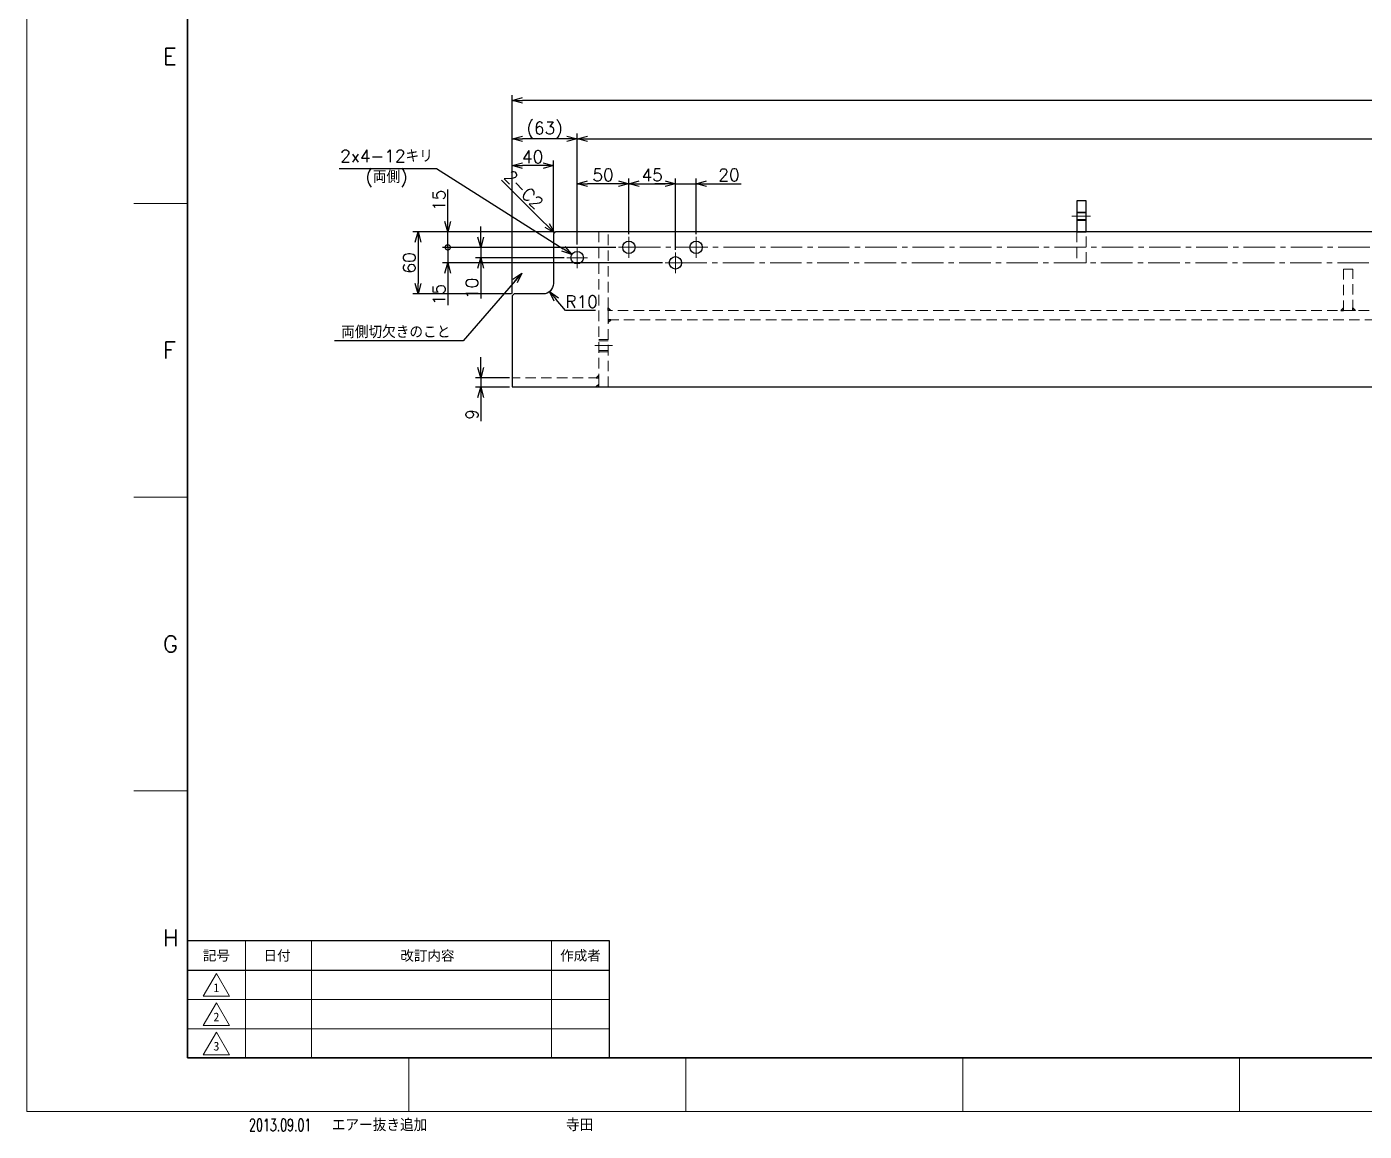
# Model space of a CAD drawing. Header units: millimetres. Extents: x 0 to 3313, y -19 to 2332.
# Drawn here: x 0 to 1293, y -19 to 1048 of the extents above; entities that cross this region are included whole.
import ezdxf
from ezdxf import colors
from ezdxf.entities.mleader import LeaderData, LeaderLine
from ezdxf.enums import TextEntityAlignment as Align
from ezdxf.math import Vec2, Vec3

# ---------------------------------------------------------------- set-up
doc = ezdxf.new("R2010")
doc.units = ezdxf.units.MM
doc.header["$LTSCALE"] = 1.6
doc.header["$PDMODE"] = 99
doc.header["$PDSIZE"] = 1
doc.linetypes.add('CENTER2', pattern=[28.575, 19.05, -3.175, 3.175, -3.175])
doc.linetypes.add('HIDDEN', pattern=[9.525, 6.35, -3.175])
for name, color, linetype, lineweight in [('04_HIDDEN', 2, 'HIDDEN', 13), ('05_CENTER', 4, 'CENTER2', 13), ('08_DIM', 3, 'Continuous', 13), ('90_FRAME', 5, 'Continuous', 35)]:
    doc.layers.add(name, color=color, linetype=linetype, lineweight=lineweight)
doc.layers.add('91_BLANK', color=5, linetype='Continuous', lineweight=0, plot=False)
doc.styles.add('KSS_TXT', font='txt.shx', dxfattribs={"bigfont": 'extfont2.shx'})
doc.styles.add('KSS_TXT_L', font='txt.shx', dxfattribs={"height": 3, "bigfont": 'extfont2.shx'})
doc.styles.add('MS_G', font='MS Gothic.ttf')
doc.styles.get("Standard").update_dxf_attribs({"font": 'txt.shx', "bigfont": 'extfont2.shx'})
doc.styles.add('表題用', font='MS PGothic.ttf')
doc.dimstyles.new('KSS_DIM', dxfattribs={"dimscale": 4, "dimtxt": 3, "dimasz": 2.5, "dimexe": 1.25, "dimexo": 0.625, "dimtad": 1, "dimdsep": 46, "dimtxsty": 'KSS_TXT', "dimblk": 'OPEN30', "dimcen": 0, "dimazin": 2, "dimtfac": 0.75, "dimtmove": 0, "dimatfit": 3, "dimldrblk": 'OPEN30', "dimfxl": 1.25, "dimtolj": 1, "dimarcsym": 0})
doc.dimstyles.new('KSS_DIM$3', dxfattribs={"dimscale": 4, "dimtxt": 3, "dimasz": 2.5, "dimexe": 1.25, "dimexo": 0.625, "dimtad": 1, "dimtih": 1, "dimtoh": 1, "dimdsep": 46, "dimtxsty": 'KSS_TXT', "dimblk": 'OPEN30', "dimcen": 0, "dimazin": 2, "dimtfac": 0.75, "dimtofl": 0, "dimtmove": 0, "dimatfit": 3, "dimldrblk": 'OPEN30', "dimfxl": 1.25, "dimtolj": 1, "dimarcsym": 0})
doc.dimstyles.new('KSS_DIM$4', dxfattribs={"dimscale": 4, "dimtxt": 3, "dimasz": 2.5, "dimexe": 1.25, "dimexo": 0.625, "dimtad": 1, "dimtih": 1, "dimtoh": 1, "dimdsep": 46, "dimtxsty": 'KSS_TXT', "dimblk": 'OPEN30', "dimcen": 0, "dimse1": 1, "dimazin": 2, "dimtfac": 0.75, "dimtofl": 0, "dimtmove": 0, "dimatfit": 3, "dimldrblk": 'OPEN30', "dimfxl": 1.25, "dimtolj": 1, "dimarcsym": 0})

# ---------------------------------------------------------------- blocks, each defined once
blk = doc.blocks.new('AM_BALLOON1')
at = {"transparency": 16777216}
blk.add_circle((0, 0), 5, dxfattribs=at)
blk.add_attdef('B_NUMBER', text='', height=3, dxfattribs=at).set_placement((0, 0), align=Align.MIDDLE_CENTER)
blk = doc.blocks.new('_OPEN')
at = {"color": 0, "linetype": 'ByBlock'}
for p, q in [((-1, 0.17), (0, 0)), ((0, 0), (-1, -0.17)), ((0, 0), (-1, 0))]:
    blk.add_line(p, q, dxfattribs=at)
blk = doc.blocks.new('_Open30')
at = {"color": 0, "linetype": 'ByBlock', "lineweight": -2}
for p, q in [((-1, 0.27), (0, 0)), ((0, 0), (-1, -0.27)), ((0, 0), (-1, 0))]:
    blk.add_line(p, q, dxfattribs=at)
blk = doc.blocks.new('*D160')
at = {"layer": '08_DIM', "color": 0, "lineweight": -2, "transparency": 16777216}
for p, q in [((469.2, 790.7), (469.2, 945.1)), ((532.2, 837.8), (532.2, 945.1)), ((522.2, 940.1), (479.2, 940.1))]:
    blk.add_line(p, q, dxfattribs=at)
at = {"layer": 'Defpoints', "color": 0, "transparency": 16777216}
for p in [(469.2, 940.1), (532.2, 835.3), (469.2, 788.2)]:
    blk.add_point(p, dxfattribs=at)
at = {"layer": '08_DIM', "color": 0, "lineweight": -2, "transparency": 16777216, "xscale": 10, "yscale": 10, "zscale": 10, "rotation": 180}
blk.add_blockref('_Open30', (469.2, 940.1), dxfattribs=at)
at = {"layer": '08_DIM', "color": 0, "lineweight": -2, "transparency": 16777216, "xscale": 10, "yscale": 10, "zscale": 10}
blk.add_blockref('_Open30', (532.2, 940.1), dxfattribs=at)
at = {"layer": '08_DIM', "color": 0, "transparency": 16777216, "insert": (500.7, 948.6), "char_height": 12, "attachment_point": 5, "style": 'KSS_TXT'}
blk.add_mtext('\\A1;(63)', dxfattribs=at)
blk = doc.blocks.new('*D161')
at = {"layer": '08_DIM', "color": 0, "lineweight": -2, "transparency": 16777216}
for p, q in [((582.2, 847.8), (582.2, 901.7)), ((592.2, 896.7), (617.2, 896.7)), ((627.2, 832.8), (627.2, 901.7))]:
    blk.add_line(p, q, dxfattribs=at)
at = {"layer": 'Defpoints', "color": 0, "transparency": 16777216}
for p in [(627.2, 896.7), (582.2, 845.3), (627.2, 830.3)]:
    blk.add_point(p, dxfattribs=at)
at = {"layer": '08_DIM', "color": 0, "lineweight": -2, "transparency": 16777216, "xscale": 10, "yscale": 10, "zscale": 10, "rotation": 180}
blk.add_blockref('_Open30', (582.2, 896.7), dxfattribs=at)
at = {"layer": '08_DIM', "color": 0, "lineweight": -2, "transparency": 16777216, "xscale": 10, "yscale": 10, "zscale": 10}
blk.add_blockref('_Open30', (627.2, 896.7), dxfattribs=at)
at = {"layer": '08_DIM', "color": 0, "transparency": 16777216, "insert": (604.7, 905.2), "char_height": 12, "attachment_point": 5, "style": 'KSS_TXT'}
blk.add_mtext('\\A1;45', dxfattribs=at)
blk = doc.blocks.new('*D162')
at = {"layer": '08_DIM', "color": 0, "lineweight": -2, "transparency": 16777216}
for p, q in [((532.2, 837.8), (532.2, 901.7)), ((572.2, 896.7), (542.2, 896.7)), ((582.2, 847.8), (582.2, 901.7))]:
    blk.add_line(p, q, dxfattribs=at)
at = {"layer": 'Defpoints', "color": 0, "transparency": 16777216}
for p in [(532.2, 896.7), (582.2, 845.3), (532.2, 835.3)]:
    blk.add_point(p, dxfattribs=at)
at = {"layer": '08_DIM', "color": 0, "lineweight": -2, "transparency": 16777216, "xscale": 10, "yscale": 10, "zscale": 10, "rotation": 180}
blk.add_blockref('_Open30', (532.2, 896.7), dxfattribs=at)
at = {"layer": '08_DIM', "color": 0, "lineweight": -2, "transparency": 16777216, "xscale": 10, "yscale": 10, "zscale": 10}
blk.add_blockref('_Open30', (582.2, 896.7), dxfattribs=at)
at = {"layer": '08_DIM', "color": 0, "transparency": 16777216, "insert": (557.2, 905.2), "char_height": 12, "attachment_point": 5, "style": 'KSS_TXT'}
blk.add_mtext('\\A1;50', dxfattribs=at)
blk = doc.blocks.new('*D163')
at = {"layer": '08_DIM', "color": 0, "lineweight": -2, "transparency": 16777216}
for p, q in [((617.2, 896.7), (607.2, 896.7)), ((627.2, 832.8), (627.2, 901.7)), ((627.2, 896.7), (647.2, 896.7)), ((647.2, 847.8), (647.2, 901.7)), ((657.2, 896.7), (690.7, 896.7))]:
    blk.add_line(p, q, dxfattribs=at)
at = {"layer": 'Defpoints', "color": 0, "transparency": 16777216}
for p in [(647.2, 896.7), (647.2, 845.3), (627.2, 830.3)]:
    blk.add_point(p, dxfattribs=at)
at = {"layer": '08_DIM', "color": 0, "lineweight": -2, "transparency": 16777216, "xscale": 10, "yscale": 10, "zscale": 10}
blk.add_blockref('_Open30', (627.2, 896.7), dxfattribs=at)
at = {"layer": '08_DIM', "color": 0, "lineweight": -2, "transparency": 16777216, "xscale": 10, "yscale": 10, "zscale": 10, "rotation": 180}
blk.add_blockref('_Open30', (647.2, 896.7), dxfattribs=at)
at = {"layer": '08_DIM', "color": 0, "transparency": 16777216, "insert": (679, 905.2), "char_height": 12, "attachment_point": 5, "style": 'KSS_TXT'}
blk.add_mtext('\\A1;20', dxfattribs=at)
blk = doc.blocks.new('*D164')
at = {"layer": '08_DIM', "color": 0, "lineweight": -2, "transparency": 16777216}
for p, q in [((532.2, 837.8), (532.2, 945.1)), ((2819.2, 847.8), (2819.2, 945.1)), ((542.2, 940.1), (2809.2, 940.1))]:
    blk.add_line(p, q, dxfattribs=at)
at = {"layer": 'Defpoints', "color": 0, "transparency": 16777216}
for p in [(2819.2, 940.1), (2819.2, 845.3), (532.2, 835.3)]:
    blk.add_point(p, dxfattribs=at)
at = {"layer": '08_DIM', "color": 0, "lineweight": -2, "transparency": 16777216, "xscale": 10, "yscale": 10, "zscale": 10, "rotation": 180}
blk.add_blockref('_Open30', (532.2, 940.1), dxfattribs=at)
at = {"layer": '08_DIM', "color": 0, "lineweight": -2, "transparency": 16777216, "xscale": 10, "yscale": 10, "zscale": 10}
blk.add_blockref('_Open30', (2819.2, 940.1), dxfattribs=at)
at = {"layer": '08_DIM', "color": 0, "transparency": 16777216, "insert": (1675.7, 948.6), "char_height": 12, "attachment_point": 5, "style": 'KSS_TXT'}
blk.add_mtext('\\A1;2287', dxfattribs=at)
blk = doc.blocks.new('_DotSmall')
at = {"color": 0, "linetype": 'ByBlock', "const_width": 0.5}
blk.add_lwpolyline([(-0.0625, 0, 1), (0.0625, 0, 1)], format="xyb", close=True, dxfattribs=at)
blk = doc.blocks.new('*D217')
at = {"layer": '08_DIM', "color": 0, "lineweight": -2, "transparency": 16777216}
for p, q in [((407.1, 860.2), (407.1, 891.2)), ((508.7, 850.2), (402.1, 850.2)), ((407.1, 835.2), (407.1, 850.2)), ((569.7, 835.2), (402.1, 835.2)), ((407.1, 835.2), (407.1, 825.2))]:
    blk.add_line(p, q, dxfattribs=at)
at = {"layer": 'Defpoints', "color": 0, "transparency": 16777216}
for p in [(407.1, 850.2), (511.2, 850.2), (572.2, 835.2)]:
    blk.add_point(p, dxfattribs=at)
at = {"layer": '08_DIM', "color": 0, "lineweight": -2, "transparency": 16777216, "xscale": 10, "yscale": 10, "zscale": 10}
for name, p, rotation in [('_Open30', (407.1, 850.2), 270), ('_DotSmall', (407.1, 835.2), 90)]:
    blk.add_blockref(name, p, dxfattribs=dict(at, rotation=rotation))
at = {"layer": '08_DIM', "color": 0, "transparency": 16777216, "insert": (398.6, 880.7), "char_height": 12, "attachment_point": 5, "rotation": 90, "style": 'KSS_TXT'}
blk.add_mtext('\\A1;15', dxfattribs=at)
blk = doc.blocks.new('*D218')
at = {"layer": '08_DIM', "color": 0, "lineweight": -2, "transparency": 16777216}
for p, q in [((407.1, 835.2), (407.1, 845.2)), ((569.7, 835.2), (402.1, 835.2)), ((407.1, 835.2), (407.1, 820.2)), ((614.7, 820.2), (402.1, 820.2)), ((407.1, 810.2), (407.1, 779.2))]:
    blk.add_line(p, q, dxfattribs=at)
at = {"layer": 'Defpoints', "color": 0, "transparency": 16777216}
for p in [(572.2, 835.2), (407.1, 820.2), (617.2, 820.2)]:
    blk.add_point(p, dxfattribs=at)
at = {"layer": '08_DIM', "color": 0, "lineweight": -2, "transparency": 16777216, "xscale": 10, "yscale": 10, "zscale": 10}
for name, p, rotation in [('_DotSmall', (407.1, 835.2), 270), ('_Open30', (407.1, 820.2), 90)]:
    blk.add_blockref(name, p, dxfattribs=dict(at, rotation=rotation))
at = {"layer": '08_DIM', "color": 0, "transparency": 16777216, "insert": (398.6, 789.7), "char_height": 12, "attachment_point": 5, "rotation": 90, "style": 'KSS_TXT'}
blk.add_mtext('\\A1;15', dxfattribs=at)
blk = doc.blocks.new('*D219')
at = {"layer": '08_DIM', "color": 0, "lineweight": -2, "transparency": 16777216}
for p, q in [((439, 845.2), (439, 855.2)), ((569.7, 835.2), (434, 835.2)), ((439, 835.2), (439, 825.2)), ((519.7, 825.2), (434, 825.2)), ((439, 815.2), (439, 785.7))]:
    blk.add_line(p, q, dxfattribs=at)
at = {"layer": 'Defpoints', "color": 0, "transparency": 16777216}
for p in [(572.2, 835.2), (439, 825.2), (522.2, 825.2)]:
    blk.add_point(p, dxfattribs=at)
at = {"layer": '08_DIM', "color": 0, "lineweight": -2, "transparency": 16777216, "xscale": 10, "yscale": 10, "zscale": 10}
for p, rotation in [((439, 835.2), 270), ((439, 825.2), 90)]:
    blk.add_blockref('_Open30', p, dxfattribs=dict(at, rotation=rotation))
at = {"layer": '08_DIM', "color": 0, "transparency": 16777216, "insert": (430.5, 795.5), "char_height": 12, "attachment_point": 5, "rotation": 90, "style": 'KSS_TXT'}
blk.add_mtext('\\A1;10', dxfattribs=at)
blk = doc.blocks.new('*D225')
at = {"layer": '08_DIM', "color": 0, "lineweight": -2, "transparency": 16777216}
for p, q in [((302.1, 911.4), (396.2, 911.4)), ((396.2, 911.4), (518.7, 833.8))]:
    blk.add_line(p, q, dxfattribs=at)
at = {"layer": 'Defpoints', "color": 0, "transparency": 16777216}
for p in [(527.2, 828.4), (537.3, 822)]:
    blk.add_point(p, dxfattribs=at)
at = {"layer": '08_DIM', "color": 0, "lineweight": -2, "transparency": 16777216, "xscale": 10, "yscale": 10, "zscale": 10, "rotation": 327.6465240552558}
blk.add_blockref('_Open30', (527.2, 828.4), dxfattribs=at)
at = {"layer": '08_DIM', "color": 0, "transparency": 16777216, "insert": (347.9, 911.4), "char_height": 12, "attachment_point": 5, "style": 'KSS_TXT'}
blk.add_mtext('\\A1;2x4-12キリ\\P(両側)', dxfattribs=at)
blk = doc.blocks.new('*D231')
at = {"layer": '08_DIM', "color": 0, "lineweight": -2, "transparency": 16777216}
for p, q in [((439, 719.2), (439, 729.2)), ((466.7, 709.2), (434, 709.2)), ((466.7, 700.2), (434, 700.2)), ((439, 709.2), (439, 700.2)), ((439, 690.2), (439, 667.2))]:
    blk.add_line(p, q, dxfattribs=at)
at = {"layer": 'Defpoints', "color": 0, "transparency": 16777216}
for p in [(439, 700.2), (469.2, 709.2), (469.2, 700.2)]:
    blk.add_point(p, dxfattribs=at)
at = {"layer": '08_DIM', "color": 0, "lineweight": -2, "transparency": 16777216, "xscale": 10, "yscale": 10, "zscale": 10}
for p, rotation in [((439, 709.2), 270), ((439, 700.2), 90)]:
    blk.add_blockref('_Open30', p, dxfattribs=dict(at, rotation=rotation))
at = {"layer": '08_DIM', "color": 0, "transparency": 16777216, "insert": (430.5, 673.7), "char_height": 12, "attachment_point": 5, "rotation": 90, "style": 'KSS_TXT'}
blk.add_mtext('\\A1;9', dxfattribs=at)
blk = doc.blocks.new('*D242')
at = {"layer": '08_DIM', "color": 0, "lineweight": -2, "transparency": 16777216}
for p, q in [((469.2, 790.7), (469.2, 982.3)), ((2824.2, 977.3), (479.2, 977.3)), ((2834.2, 850.7), (2834.2, 982.3))]:
    blk.add_line(p, q, dxfattribs=at)
at = {"layer": 'Defpoints', "color": 0, "transparency": 16777216}
for p in [(469.2, 977.3), (2834.2, 848.2), (469.2, 788.2)]:
    blk.add_point(p, dxfattribs=at)
at = {"layer": '08_DIM', "color": 0, "lineweight": -2, "transparency": 16777216, "xscale": 10, "yscale": 10, "zscale": 10, "rotation": 180}
blk.add_blockref('_Open30', (469.2, 977.3), dxfattribs=at)
at = {"layer": '08_DIM', "color": 0, "lineweight": -2, "transparency": 16777216, "xscale": 10, "yscale": 10, "zscale": 10}
blk.add_blockref('_Open30', (2834.2, 977.3), dxfattribs=at)
at = {"layer": '08_DIM', "color": 0, "transparency": 16777216, "insert": (1651.7, 985.8), "char_height": 12, "attachment_point": 5, "style": 'KSS_TXT'}
blk.add_mtext('\\A1;2365', dxfattribs=at)
blk = doc.blocks.new('*D259')
at = {"layer": '08_DIM', "color": 0, "lineweight": -2, "transparency": 16777216}
for p, q in [((469.2, 790.7), (469.2, 919.2)), ((509.2, 850.7), (509.2, 919.2)), ((499.2, 914.2), (479.2, 914.2))]:
    blk.add_line(p, q, dxfattribs=at)
at = {"layer": 'Defpoints', "color": 0, "transparency": 16777216}
for p in [(469.2, 914.2), (509.2, 848.2), (469.2, 788.2)]:
    blk.add_point(p, dxfattribs=at)
at = {"layer": '08_DIM', "color": 0, "lineweight": -2, "transparency": 16777216, "xscale": 10, "yscale": 10, "zscale": 10, "rotation": 180}
blk.add_blockref('_Open30', (469.2, 914.2), dxfattribs=at)
at = {"layer": '08_DIM', "color": 0, "lineweight": -2, "transparency": 16777216, "xscale": 10, "yscale": 10, "zscale": 10}
blk.add_blockref('_Open30', (509.2, 914.2), dxfattribs=at)
at = {"layer": '08_DIM', "color": 0, "transparency": 16777216, "insert": (489.2, 922.7), "char_height": 12, "attachment_point": 5, "style": 'KSS_TXT'}
blk.add_mtext('\\A1;40', dxfattribs=at)
blk = doc.blocks.new('*D260')
at = {"layer": '08_DIM', "color": 0, "lineweight": -2, "transparency": 16777216}
for p, q in [((508.7, 850.2), (373.4, 850.2)), ((378.4, 840.2), (378.4, 800.2)), ((468.7, 790.2), (373.4, 790.2))]:
    blk.add_line(p, q, dxfattribs=at)
at = {"layer": 'Defpoints', "color": 0, "transparency": 16777216}
for p in [(511.2, 850.2), (378.4, 790.2), (471.2, 790.2)]:
    blk.add_point(p, dxfattribs=at)
at = {"layer": '08_DIM', "color": 0, "lineweight": -2, "transparency": 16777216, "xscale": 10, "yscale": 10, "zscale": 10}
for p, rotation in [((378.4, 850.2), 90), ((378.4, 790.2), 270)]:
    blk.add_blockref('_Open30', p, dxfattribs=dict(at, rotation=rotation))
at = {"layer": '08_DIM', "color": 0, "transparency": 16777216, "insert": (369.9, 820.2), "char_height": 12, "attachment_point": 5, "rotation": 90, "style": 'KSS_TXT'}
blk.add_mtext('\\A1;60', dxfattribs=at)
blk = doc.blocks.new('*D261')
at = {"layer": '08_DIM', "color": 0, "lineweight": -2, "transparency": 16777216}
for p, q in [((520.8, 774.2), (512, 784.8)), ((549.8, 774.2), (520.8, 774.2))]:
    blk.add_line(p, q, dxfattribs=at)
at = {"layer": 'Defpoints', "color": 0, "transparency": 16777216}
for p in [(499.2, 800.2), (505.6, 792.5)]:
    blk.add_point(p, dxfattribs=at)
at = {"layer": '08_DIM', "color": 0, "lineweight": -2, "transparency": 16777216, "xscale": 10, "yscale": 10, "zscale": 10, "rotation": 129.605385624459}
blk.add_blockref('_Open30', (505.6, 792.5), dxfattribs=at)
at = {"layer": '08_DIM', "color": 0, "transparency": 16777216, "insert": (536.5, 782.7), "char_height": 12, "attachment_point": 5, "style": 'KSS_TXT'}
blk.add_mtext('\\A1;R10', dxfattribs=at)

msp = doc.modelspace()

# ---------------------------------------------------------------- linework, layer by layer
at = {"color": 0}
msp.add_lwpolyline([(1024.227, 850.222), (1024.227, 880.222), (1015.227, 880.222), (1015.227, 850.222)], close=True, dxfattribs=at)
msp.add_lwpolyline([(650.227, 850.222), (511.224, 850.222), (509.224, 848.222), (509.224, 800.222, -0.41421356), (499.224, 790.222), (471.224, 790.222), (469.224, 788.222), (469.224, 700.222), (2834.227, 700.222), (2834.227, 805.222)], format="xyb")
msp.add_lwpolyline([(2624.227, 850.222), (650.227, 850.222)])
at = {"color": 3}
for points in [[(562.227, 774.222), (562.227, 776.722), (562.227, 776.722), (564.727, 774.222)], [(1273.227, 774.222), (1273.227, 776.722), (1273.227, 776.722), (1270.727, 774.222)], [(1282.227, 774.222), (1282.227, 776.722), (1282.227, 776.722), (1284.727, 774.222)], [(562.227, 765.222), (562.227, 762.722), (562.227, 762.722), (564.727, 765.222)], [(553.227, 709.222), (553.227, 711.722), (553.227, 711.722), (550.727, 709.222)], [(553.227, 700.222), (553.227, 702.722), (553.227, 702.722), (550.727, 700.222)]]:
    msp.add_lwpolyline(points, close=True, dxfattribs=at)
at = {"color": 0}
for centre in [(582.227, 835.222), (647.227, 835.222), (532.227, 825.222), (627.227, 820.222)]:
    msp.add_circle(centre, 6, dxfattribs=at)
at = {"layer": '04_HIDDEN'}
for p, q in [((1015.227, 869.222), (1024.227, 869.222)), ((1015.227, 868.472), (1024.227, 868.472)), ((1015.227, 861.972), (1024.227, 861.972)), ((1015.227, 861.222), (1024.227, 861.222)), ((553.229, 746.222), (562.229, 746.222)), ((553.229, 744.972), (562.229, 744.972)), ((553.229, 735.472), (562.229, 735.472)), ((553.229, 734.222), (562.229, 734.222))]:
    msp.add_line(p, q, dxfattribs=at)
for points in [[(553.227, 850.222), (553.227, 700.222), (562.227, 700.222), (562.227, 850.222)], [(1015.227, 850.222), (1015.227, 820.222), (1024.227, 820.222), (1024.227, 850.222)], [(1273.227, 814.222), (1273.227, 774.222), (1282.227, 774.222), (1282.227, 814.222)], [(562.227, 774.222), (562.227, 765.222), (2715.227, 765.222), (2715.227, 774.222)], [(553.227, 700.222), (553.227, 709.222), (469.224, 709.222), (469.224, 700.222)]]:
    msp.add_lwpolyline(points, close=True, dxfattribs=at)
at = {"layer": '05_CENTER'}
for p, q in [((1028.515, 865.222), (1010.639, 865.222)), ((582.227, 845.281), (582.227, 825.164)), ((647.227, 845.281), (647.227, 825.164)), ((532.227, 835.281), (532.227, 815.164)), ((572.169, 835.222), (592.285, 835.222)), ((582.227, 835.222), (2819.227, 835.222)), ((627.227, 830.281), (627.227, 810.164)), ((637.169, 835.222), (657.285, 835.222)), ((522.169, 825.222), (542.285, 825.222)), ((617.169, 820.222), (637.285, 820.222)), ((627.227, 820.222), (2779.227, 820.222)), ((549.22, 740.222), (566.239, 740.222))]:
    msp.add_line(p, q, dxfattribs=at)
at = {"layer": '90_FRAME', "color": 4, "lineweight": 13}
for p, q in [((155.384, 877.735), (103.536, 877.735)), ((155.384, 593.746), (103.536, 593.746)), ((155.384, 309.757), (103.536, 309.757)), ((369.502, 0), (369.502, 51.616)), ((637.235, 0), (637.235, 51.616)), ((904.969, 0), (904.969, 51.616)), ((1172.702, 0), (1172.702, 51.616))]:
    msp.add_line(p, q, dxfattribs=at)
at = {"layer": '90_FRAME', "color": 0, "lineweight": 13}
for p, q in [((211.384, 51.616), (211.384, 164.759)), ((275.384, 51.616), (275.384, 164.759)), ((507.384, 51.616), (507.384, 164.759)), ((155.384, 108.187), (563.384, 108.187)), ((155.384, 79.902), (563.384, 79.902))]:
    msp.add_line(p, q, dxfattribs=at)
at = {"layer": '90_FRAME', "color": 0, "lineweight": 25}
msp.add_line((155.384, 136.473), (563.384, 136.473), dxfattribs=at)
at = {"layer": '90_FRAME'}
msp.add_lwpolyline([(155.384, 51.616), (3260.956, 51.616), (3260.956, 2271.831), (155.384, 2271.831)], close=True, dxfattribs=at)
at = {"layer": '90_FRAME', "color": 0, "lineweight": 25}
msp.add_lwpolyline([(155.384, 51.616), (563.384, 51.616), (563.384, 164.759), (155.384, 164.759)], close=True, dxfattribs=at)
at = {"layer": '90_FRAME', "color": 0, "lineweight": 13}
for points in [[(170.655, 111.192), (183.384, 133.238), (196.112, 111.192), (170.655, 111.192)], [(170.655, 82.906), (183.384, 104.952), (196.112, 82.906), (170.655, 82.906)], [(170.655, 54.62), (183.384, 76.667), (196.112, 54.62), (170.655, 54.62)]]:
    msp.add_lwpolyline(points, dxfattribs=at)
at = {"layer": '91_BLANK'}
msp.add_lwpolyline([(0, 0), (3312.803, 0), (3312.803, 2331.679), (0, 2331.679)], close=True, dxfattribs=at)

# ---------------------------------------------------------------- texts
at = {"layer": '08_DIM', "insert": (492.075, 870.908), "char_height": 12, "attachment_point": 9, "rotation": 315, "style": 'KSS_TXT_L'}
msp.add_mtext('2-C2', dxfattribs=at)
at = {"layer": '08_DIM', "insert": (409.618, 747.349), "char_height": 12, "attachment_point": 9, "style": 'KSS_TXT'}
msp.add_mtext('\\A1;両側切欠きのこと', dxfattribs=at)
at = {"layer": '90_FRAME', "color": 0, "lineweight": 13, "style": 'KSS_TXT'}
for s, p in [('E', (131.829, 1019.729)), ('F', (131.829, 735.74)), ('G', (131.829, 451.752)), ('H', (131.829, 167.763))]:
    msp.add_text(s, height=16, dxfattribs=at).set_placement(p, align=Align.MIDDLE_LEFT)
at = {"layer": '90_FRAME', "color": 0, "style": '表題用'}
for s, p in [('記号', (183.384, 150.616)), ('日付', (242.01, 150.616)), ('作成者', (535.384, 150.616))]:
    msp.add_text(s, height=9.6, dxfattribs=at).set_placement(p, align=Align.MIDDLE_CENTER)
msp.add_text('改訂内容', height=9.6, dxfattribs=at).set_placement((387.384, 150.616), align=Align.MIDDLE)
at = {"layer": '90_FRAME', "color": 0, "lineweight": 13, "style": 'MS_G'}
for s, p in [('1', (183.384, 119.502)), ('2', (183.384, 91.216)), ('3', (183.384, 62.93))]:
    msp.add_text(s, height=8.486, dxfattribs=at).set_placement(p, align=Align.MIDDLE)
at = {"layer": '90_FRAME', "color": 3, "lineweight": 13, "width": 0.65}
msp.add_text('2013.09.01', height=12, dxfattribs=at).set_placement((214.968, -19.199))
at = {"layer": '90_FRAME', "color": 3, "lineweight": 13}
for s, p in [('エアー抜き追加', (294.935, -19.199)), ('寺田', (521.481, -19.199))]:
    msp.add_text(s, height=12, dxfattribs=at).set_placement(p)

# ---------------------------------------------------------------- dimensions: what is measured, and where the dimension line sits
at = {"layer": '08_DIM'}
for base, p1, p2, picture, middle in [((469.224, 977.264), (2834.227, 848.222), (469.224, 788.222), '*D242', (1651.726, 985.772)), ((2819.227, 940.09), (532.227, 835.281), (2819.227, 845.281), '*D164', (1675.727, 948.59)), ((469.224, 914.237), (509.224, 848.222), (469.224, 788.222), '*D259', (489.224, 922.737)), ((532.227, 896.71), (582.227, 845.281), (532.227, 835.281), '*D162', (557.227, 905.219)), ((627.227, 896.71), (582.227, 845.281), (627.227, 830.281), '*D161', (604.727, 905.219)), ((647.227, 896.71), (627.227, 830.281), (647.227, 845.281), '*D163', (678.977, 905.21))]:
    dim = msp.add_linear_dim(base=base, p1=p1, p2=p2, dimstyle='KSS_DIM', dxfattribs=at)
    dim.commit()
    dim.dimension.update_dxf_attribs({"geometry": picture, "text_midpoint": middle})
dim = msp.add_linear_dim(base=(469.224, 940.09), p1=(532.227, 835.281), p2=(469.224, 788.222), text='(<>)', dimstyle='KSS_DIM', dxfattribs=at)
dim.commit()
dim.dimension.update_dxf_attribs({"geometry": '*D160', "text_midpoint": (500.726, 948.59)})
dim = msp.add_diameter_dim_2p(p1=(537.295, 822.012), p2=(527.158, 828.433), text='2x4-<>', dimstyle='KSS_DIM$3', override={"dimpost": '<>キリ\\X(両側)', "dimtix": 1}, dxfattribs=at)
dim.commit()
dim.dimension.update_dxf_attribs({"geometry": '*D225', "text_midpoint": (347.855, 911.421), "dimtype": 163})
for base, p2, picture, middle in [((407.139, 850.222), (511.224, 850.222), '*D217', (398.63, 880.722)), ((407.139, 820.222), (617.169, 820.222), '*D218', (398.63, 789.722))]:
    dim = msp.add_linear_dim(base=base, p1=(572.169, 835.222), p2=p2, angle=90, dimstyle='KSS_DIM', override={"dimblk1": 'DotSmall', "dimblk2": 'Open30', "dimsah": 1}, dxfattribs=at)
    dim.commit()
    dim.dimension.update_dxf_attribs({"geometry": picture, "text_midpoint": middle})
for base, p1, p2, picture, middle in [((439.041, 825.222), (572.169, 835.222), (522.169, 825.222), '*D219', (430.541, 795.472)), ((378.394, 790.222), (511.224, 850.222), (471.224, 790.222), '*D260', (369.894, 820.222)), ((439.041, 700.222), (469.224, 709.222), (469.224, 700.222), '*D231', (430.541, 673.722))]:
    dim = msp.add_linear_dim(base=base, p1=p1, p2=p2, angle=90, dimstyle='KSS_DIM', dxfattribs=at)
    dim.commit()
    dim.dimension.update_dxf_attribs({"geometry": picture, "text_midpoint": middle})
dim = msp.add_radius_dim(center=(499.224, 800.222), mpoint=(505.599, 792.518), dimstyle='KSS_DIM$4', override={"dimpost": 'R<>'}, dxfattribs=at)
dim.commit()
dim.dimension.update_dxf_attribs({"geometry": '*D261', "text_midpoint": (536.516, 774.188), "dimtype": 164})

# ---------------------------------------------------------------- leaders
at = {"layer": '08_DIM', "annotation_type": 0, "has_hookline": 1, "hookline_direction": 1, "text_width": 44, "horizontal_direction": (0.707107, -0.707107, 0)}
msp.add_leader([(510.224, 849.222), (492.075, 867.372)], dimstyle='KSS_DIM', dxfattribs=at)
at = {"layer": '08_DIM', "annotation_type": 0, "has_hookline": 1, "hookline_direction": 1, "text_width": 112}
msp.add_leader([(478.555, 810.357), (422.118, 744.849), (412.118, 744.849)], dimstyle='KSS_DIM', override={"dimtad": 1}, dxfattribs=at)
at = {"layer": '08_DIM'}
ml = msp.add_multileader_block('Standard', dxfattribs=at)
ml.set_content('AM_BALLOON1', color=256, scale=5)
ml.set_attribute('B_NUMBER', '18', width=0)
ml.set_leader_properties(color=256, linetype='ByLayer', lineweight=-1)
ml.set_arrow_properties(name='OPEN')
ml.build(insert=Vec2(0, 0))
ml.multileader.update_dxf_attribs({"leader_type": 0, "has_dogleg": 0, "text_right_attachment_type": 6, "dogleg_length": 0, "arrow_head_size": 10, "scale": 2.5, "block_connection_type": 1})
ctx = ml.context
ctx.base_point, ctx.scale, ctx.char_height, ctx.arrow_head_size, ctx.landing_gap_size, ctx.plane_origin = Vec3(562.181, 1791.731), 2.5, 20, 10, 10, Vec3(562.181, 1791.731)
ctx.right_attachment, ctx.attachment_type = 6, 1
notes = []
notes.append((ctx, [(0, (0, 0, 0), (0, 0), (1, 0), 1, [])]))
ctx.block.insert = Vec3(562.181, 1791.731)
for ctx, leaders in notes:
    for number, flags, end, landing, length, lines in leaders:
        leader = LeaderData()
        leader.index, (leader.has_last_leader_line, leader.has_dogleg_vector, leader.attachment_direction) = number, flags
        leader.last_leader_point, leader.dogleg_vector, leader.dogleg_length = Vec3(end), Vec3(landing), length
        for number, points, colour, breaks in lines:
            line = LeaderLine()
            line.index, line.vertices, line.color, line.breaks = number, Vec3.list(points), colors.encode_raw_color(colour), breaks
            leader.lines.append(line)
        ctx.leaders.append(leader)

doc.saveas('drawing.dxf')
